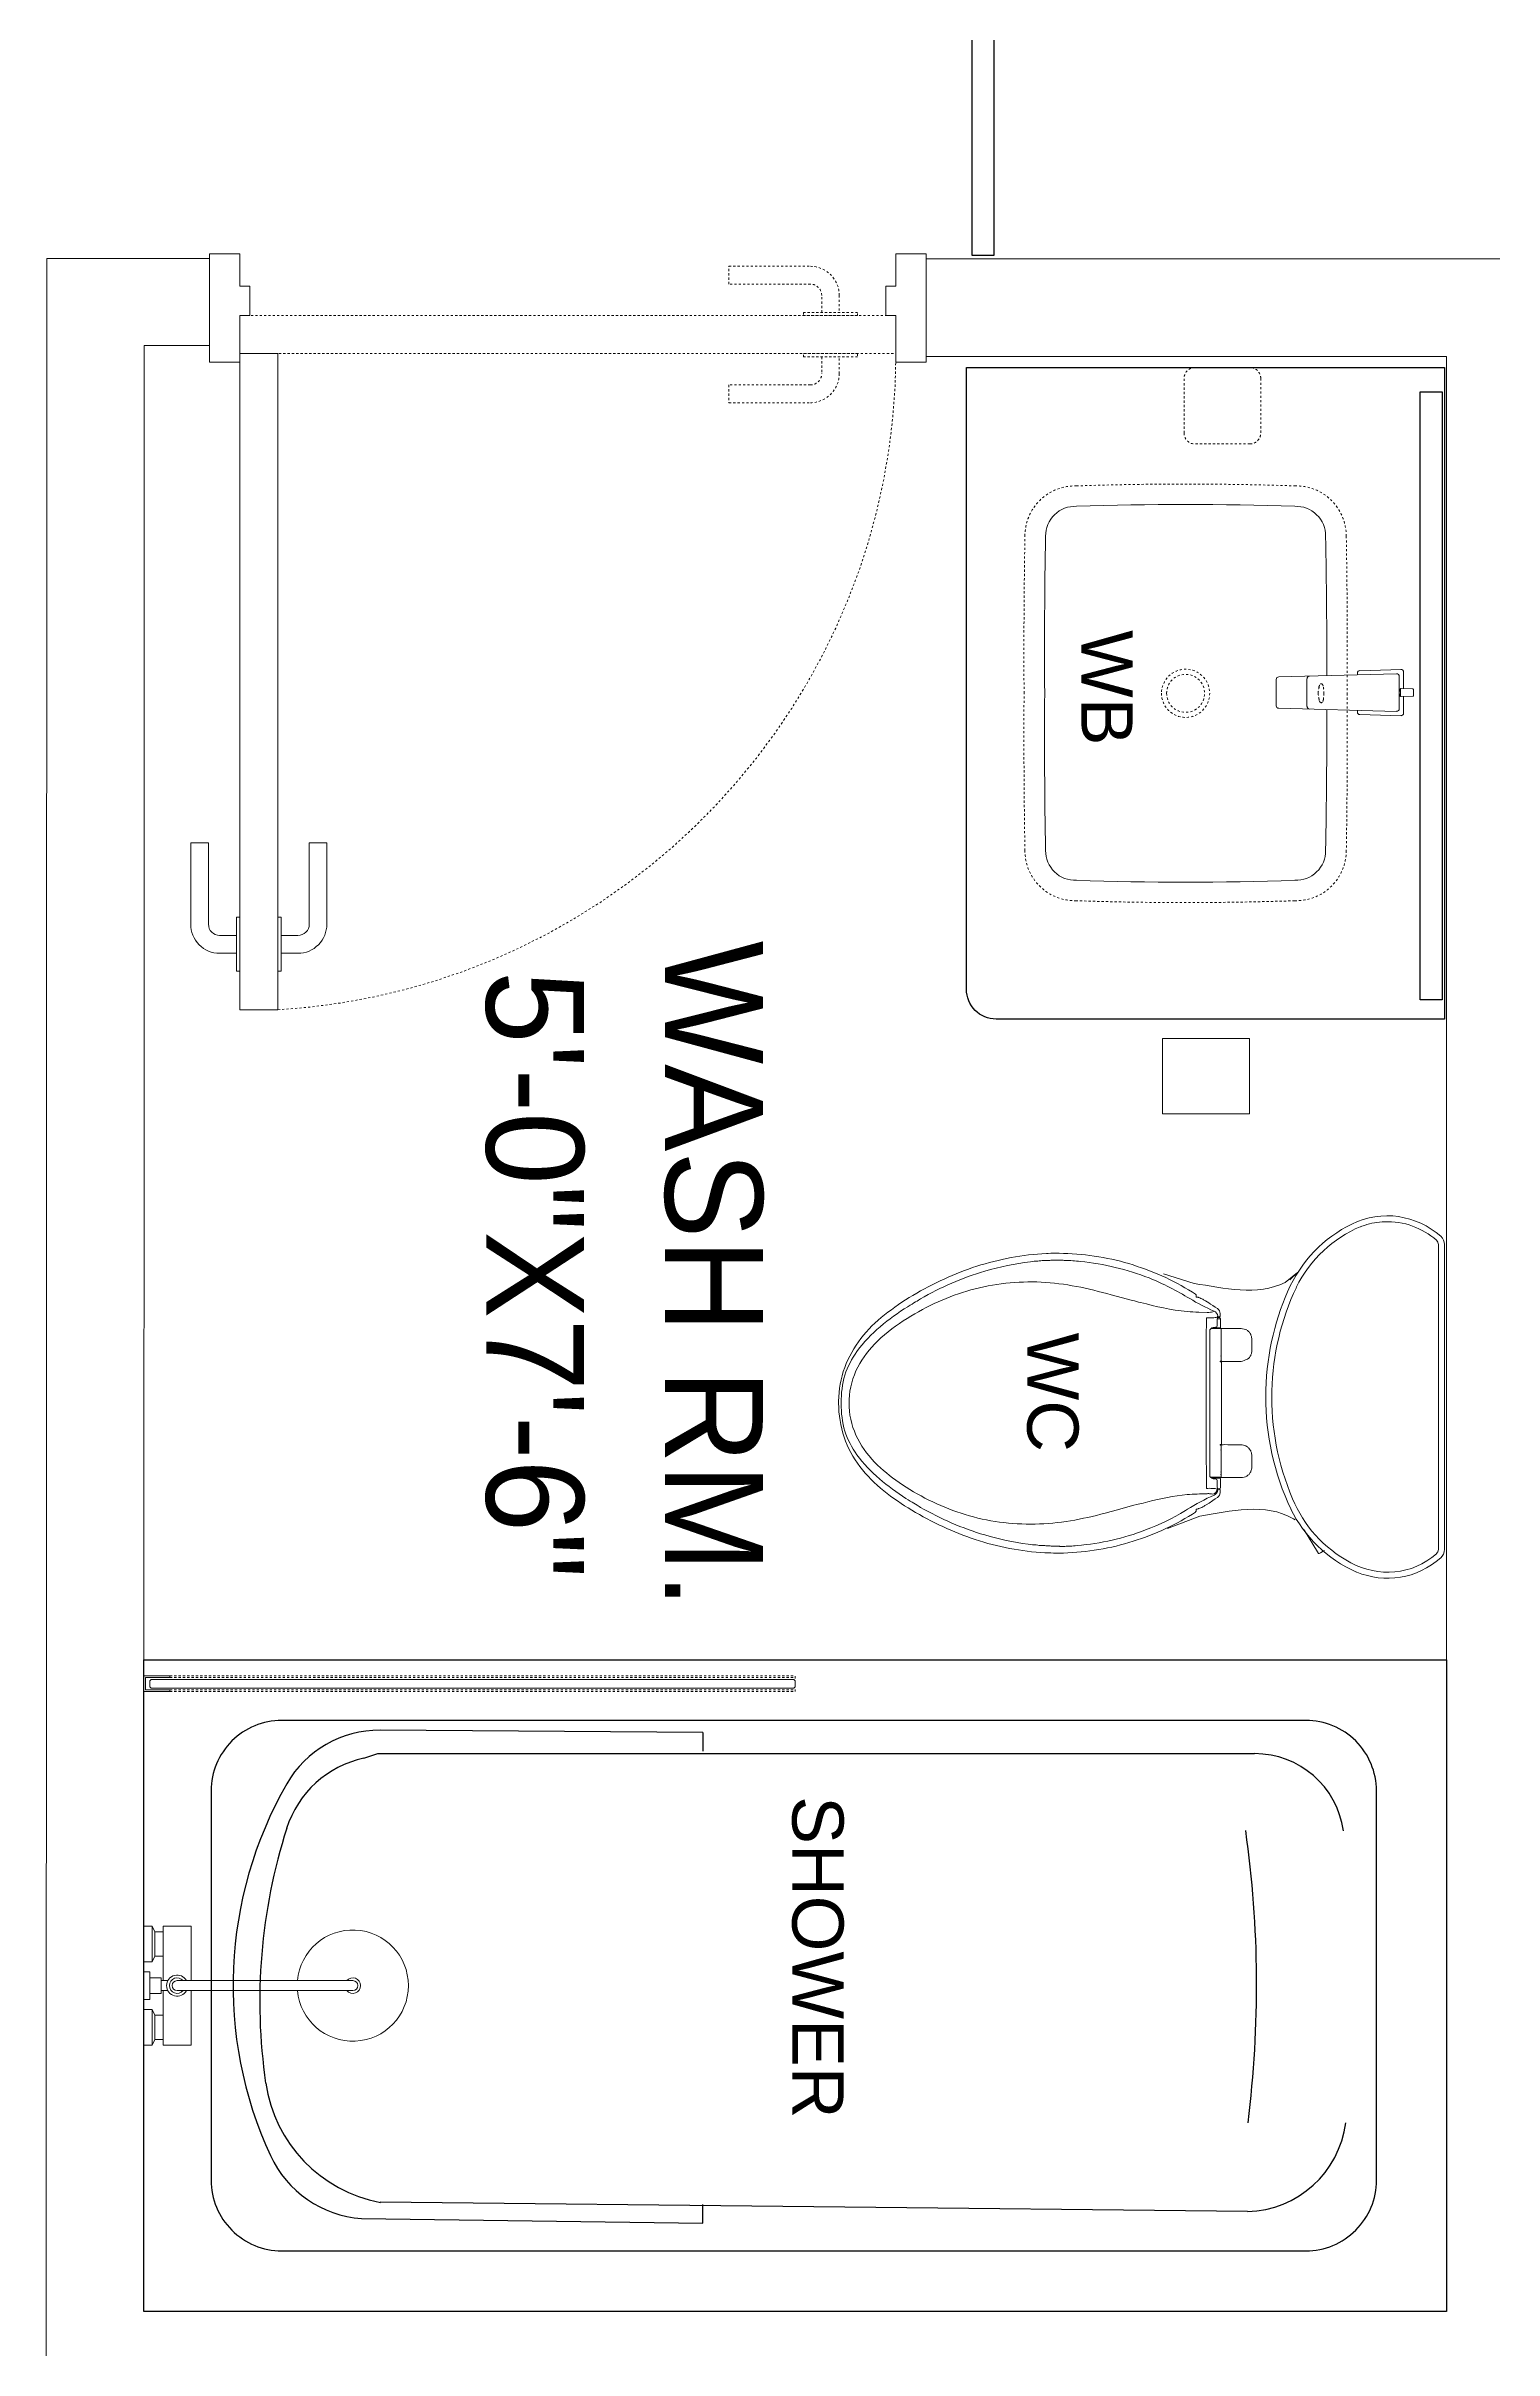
# Model space of a CAD drawing. Header units: inches. Extents: x 18646 to 39869, y 2287 to 7833.
# Drawn here: x 19431.5 to 19498.2, y 3965.5 to 4071.6 of the extents above; entities that cross this region are included whole.
import ezdxf

# ---------------------------------------------------------------- set-up
doc = ezdxf.new("R2010")
doc.units = ezdxf.units.IN
doc.header["$LTSCALE"] = 1.5
doc.header["$MEASUREMENT"] = 0
doc.linetypes.add('DASHED', pattern=[0.75, 0.5, -0.25])
doc.linetypes.add('HIDDEN', pattern=[0.375, 0.25, -0.125])
for name, color, linetype in [('22-016_Xref_2ND-6TH Floor Plan$0$WINDOW-GLAZING', 4, 'Continuous'), ('A-WALL', 4, 'Continuous'), ('A-WALL-EXTR', 2, 'Continuous'), ('I-FURN', 7, 'Continuous'), ('I-Furn Text', 7, 'Continuous'), ('TTEXT', 7, 'Continuous')]:
    doc.layers.add(name, color=color, linetype=linetype)
for name, color, linetype, lineweight in [('I-DOOR', 6, 'Continuous', 20), ('I-FIXTURE', 7, 'Continuous', 5), ('l-FIXTURE', 7, 'Continuous', 5)]:
    doc.layers.add(name, color=color, linetype=linetype, lineweight=lineweight)
doc.styles.add('1 by 8 new', font='GOTHIC.TTF', dxfattribs={"height": 4.5})
doc.styles.add('A-ARCH-B01FL$0$Annotative', font='arial.ttf')
doc.styles.get("Standard").update_dxf_attribs({"font": 'arial.ttf'})

# ---------------------------------------------------------------- blocks, each defined once
blk = doc.blocks.new('SW28-Plan')
at = {"layer": 'I-FIXTURE', "linetype": 'ByBlock', "lineweight": 5}
for p, q in [((15, 43), (15, 107)), ((20, 97), (20, 53)), ((85, 107), (35, 107)), ((35, 9), (35, 107)), ((85, 9), (85, 107)), ((376, 9), (60, 9)), ((35, -107), (35, -9)), ((376, -9), (60, -9)), ((85, -107), (85, -9)), ((15, -43), (15, -107)), ((20, -97), (20, -53)), ((85, -107), (35, -107))]:
    blk.add_line(p, q, dxfattribs=at)
for points in [[(0, 43), (15, 43), (20, 53), (35, 53), (35, 97), (20, 97), (15, 107), (0, 107)], [(11, 25), (0, 25), (0, -25), (11, -25)], [(0, -43), (15, -43), (20, -53), (35, -53), (35, -97), (20, -97), (15, -107), (0, -107)]]:
    blk.add_lwpolyline(points, close=True, dxfattribs=at)
for points in [[(11, 14), (31, 14), (31, -14), (11, -14)], [(31, 9), (43.3, 9)], [(31, -9), (43.3, -9)]]:
    blk.add_lwpolyline(points, dxfattribs=at)
for centre, radius, start, end in [((376, 0), 100, 185.1636, 174.8364), ((60, 0), 19, 28.2737, 331.7263), ((60, 0), 14, 40.0052, 319.9948), ((60, 0), 9, 90, 270), ((376, 0), 14, 220.0052, 139.9948), ((376, 0), 9, 270, 90)]:
    blk.add_arc(centre, radius, start, end, dxfattribs=at)
blk = doc.blocks.new('D1')
at = {"layer": 'I-DOOR', "lineweight": 5, "transparency": 33554636}
for points in [[(0.35, 31.61), (0.35, 31.14), (-1.01, 31.14), (-1.01, 31.61), (-2.5, 31.61), (-2.5, 33), (2.5, 33), (2.5, 31.61)], [(28.05, 3.14), (30.54, 3.14), (30.54, 3.29), (28.05, 3.29)], [(2.1, 1.39), (32.31, 1.39), (32.31, 3.14), (2.1, 3.14)], [(0.35, 1.39), (0.35, 1.86), (-1.01, 1.86), (-1.01, 1.39), (-2.5, 1.39), (-2.5, 0), (2.5, 0), (2.5, 1.39)], [(28.05, 1.39), (30.54, 1.39), (30.54, 1.24), (28.05, 1.24)]]:
    blk.add_lwpolyline(points, close=True, dxfattribs=at)
at = {"layer": 'I-DOOR', "color": 252, "linetype": 'HIDDEN', "lineweight": 5, "ltscale": 0.1, "transparency": 33554636}
for points in [[(2.1, 1.39), (2.1, 31.61), (0.35, 31.61), (0.35, 1.39)], [(0.35, 27.35), (0.35, 29.84), (0.2, 29.84), (0.2, 27.35)], [(2.1, 27.35), (2.1, 29.84), (2.25, 29.84), (2.25, 27.35)]]:
    blk.add_lwpolyline(points, close=True, dxfattribs=at)
for points in [[(0.2, 28.19), (-0.58, 28.19, 0.414214), (-1.1, 27.67), (-1.1, 23.92), (-1.92, 23.92), (-1.92, 27.67, -0.414214), (-0.58, 29), (0.2, 29)], [(2.25, 28.19), (3.02, 28.19, -0.414214), (3.54, 27.67), (3.54, 23.92), (4.36, 23.92), (4.36, 27.67, 0.414214), (3.02, 29), (2.25, 29)]]:
    blk.add_lwpolyline(points, format="xyb", dxfattribs=at)
at = {"layer": 'I-DOOR', "lineweight": 5, "transparency": 33554636}
for points in [[(28.89, 3.29), (28.89, 4.07, 0.414214), (28.37, 4.59), (24.63, 4.59), (24.63, 5.4), (28.37, 5.4, -0.414214), (29.71, 4.07), (29.71, 3.29)], [(28.89, 1.24), (28.89, 0.46, -0.414214), (28.37, -0.05), (24.63, -0.05), (24.63, -0.87), (28.37, -0.87, 0.414214), (29.71, 0.46), (29.71, 1.24)]]:
    blk.add_lwpolyline(points, format="xyb", dxfattribs=at)
at = {"layer": 'I-DOOR', "color": 252, "linetype": 'HIDDEN', "lineweight": 5, "ltscale": 0.1, "transparency": 33554636}
blk.add_arc((2.06, 1.3), 30.31, 3.4862, 89.9301, dxfattribs=at)
blk = doc.blocks.new('WB')
at = {"layer": 'I-FIXTURE', "lineweight": 5}
for p, q in [((11.61, 0.57), (11.61, -0.64)), ((17.16, 0.83), (11.73, 0.69)), ((13.03, -0.67), (13.03, 0.6)), ((15.35, 0.78), (15.35, 0.86)), ((15.47, 0.98), (17.36, 1.03)), ((17.28, 0.71), (17.28, -0.78)), ((17.34, -0.2), (17.34, 0.13)), ((17.36, 0.15), (17.91, 0.13)), ((17.48, 0.91), (17.48, 0.15)), ((17.93, -0.18), (17.93, 0.11)), ((11.73, -0.76), (17.16, -0.9)), ((15.35, -0.93), (15.35, -0.85)), ((17.36, -1.09), (15.47, -1.04)), ((17.91, -0.2), (17.36, -0.22)), ((17.48, -0.22), (17.48, -0.98))]:
    blk.add_line(p, q, dxfattribs=at)
at = {"layer": 'I-FIXTURE', "color": 8, "linetype": 'DASHED', "lineweight": 5, "ltscale": 0.1}
blk.add_lwpolyline([(14.84, -7.24, 0.005975), (14.88, 0, 0.005975), (14.84, 7.24, 0.421899), (12.47, 9.55, 0.016836), (2.41, 9.55, 0.421667), (0.04, 7.24, 0.005823), (0, 0, 0.005823), (0.04, -7.24, 0.421667), (2.41, -9.55, 0.016836), (12.47, -9.55, 0.421899)], format="xyb", close=True, dxfattribs=at)
for radius in [1.11, 0.875]:
    blk.add_circle((7.44, 0), radius, dxfattribs=at)
at = {"layer": 'I-FIXTURE', "lineweight": 5}
for centre, radius, start, end in [((11.73, 0.57), 0.118, 91.4917, 180), ((13.17, 0.59), 0.136, 98.7071, 177.0098), ((15.47, 0.86), 0.121, 92.9366, 179.4019), ((17.16, 0.71), 0.119, 358.65, 91.3974), ((17.28, 0.11), 0.0236, 17.0763, 85.9822), ((16.81, -0.03), 0.52, 342.9237, 17.0763), ((17.32, 0.06), 0.0202, 267.9713, 359.383), ((17.36, 0.13), 0.0199, 88.607, 178.8453), ((17.36, 0.91), 0.118, 359.997, 91.503), ((17.91, 0.11), 0.0197, 0, 87.85), ((11.73, -0.64), 0.118, 180, 268.5083), ((13.17, -0.66), 0.136, 182.9903, 261.2928), ((15.47, -0.93), 0.118, 179.9978, 268.5022), ((17.16, -0.78), 0.119, 268.6045, 1.3481), ((17.28, -0.18), 0.0236, 274.0178, 342.9237), ((17.32, -0.13), 0.0197, 359.9987, 93.733), ((17.36, -0.2), 0.0202, 181.538, 270.6087), ((17.36, -0.98), 0.118, 268.497, 0.0025), ((17.91, -0.18), 0.0197, 272.15, 360)]:
    blk.add_arc(centre, radius, start, end, dxfattribs=at)
at = {"layer": 'I-FIXTURE', "color": 8, "linetype": 'DASHED', "lineweight": 5, "ltscale": 0.1}
for centre, radius, start, end in [((14.59, 0.01), 1.04, 164.2221, 180.4063), ((13.93, 0.19), 0.365, 141.8789, 164.2221), ((13.69, 0.38), 0.0529, 34.0309, 141.8789), ((13.47, 0.23), 0.321, 8.689, 34.0309), ((12.41, 0.01), 1.4, 359.3825, 11.0778), ((14.59, -0.01), 1.04, 179.5937, 195.7779), ((13.93, -0.19), 0.365, 195.7779, 218.1211), ((13.69, -0.39), 0.0529, 218.1211, 325.9691), ((13.47, -0.24), 0.321, 325.9691, 351.311), ((12.41, -0.02), 1.4, 348.9222, 0.6175)]:
    blk.add_arc(centre, radius, start, end, dxfattribs=at)
at = {"layer": 'l-FIXTURE', "lineweight": 5}
blk.add_lwpolyline([(13.94, 0.74, 0.005371), (13.89, 7.23, 0.428792), (12.47, 8.61, 0.01694), (2.41, 8.61, 0.428462), (0.99, 7.23, 0.005836), (0.95, 0, 0.005836), (0.99, -7.23, 0.428462), (2.41, -8.61, 0.01694), (12.47, -8.61, 0.428792), (13.89, -7.23, 0.005316), (13.94, -0.81, 0.005316)], format="xyb", dxfattribs=at)
at = {"layer": 'I-FIXTURE', "color": 8, "linetype": 'DASHED', "lineweight": 5, "ltscale": 0.1}
for tag in ['MATERIAL', 'PRODUCT', 'TRADENAME', 'MODELNUMBER']:
    blk.add_attdef(tag, (7.43, 0), '', height=0.001, rotation=270, dxfattribs=at)
blk = doc.blocks.new('A$C7D7620EA')
at = {"layer": 'I-FIXTURE'}
for points in [[(27.9, 1.33), (27.9, 15.36)], [(8.83, 14.57), (8.93, 14.58)], [(8.93, 14.58), (9.01, 14.59)], [(9.01, 14.59), (9.1, 14.6)], [(9.1, 14.6), (9.17, 14.6)], [(9.17, 14.6), (9.24, 14.61)], [(9.24, 14.61), (9.31, 14.61)], [(9.31, 14.61), (9.37, 14.62)], [(9.37, 14.62), (9.43, 14.62)], [(9.43, 14.62), (9.49, 14.62)], [(9.49, 14.62), (9.54, 14.63)], [(9.54, 14.63), (9.59, 14.63)], [(9.59, 14.63), (9.66, 14.63)], [(9.66, 14.63), (9.72, 14.63)], [(9.72, 14.63), (9.77, 14.64)], [(9.77, 14.64), (9.82, 14.64)], [(9.82, 14.64), (9.87, 14.64)], [(9.87, 14.64), (9.93, 14.64)], [(9.93, 14.64), (10.02, 14.64)], [(10.02, 14.64), (10.06, 14.64)], [(10.06, 14.64), (10.1, 14.64)], [(10.19, 14.64), (10.27, 14.64)], [(10.27, 14.64), (10.34, 14.64)], [(10.34, 14.64), (10.39, 14.63)], [(10.39, 14.63), (10.45, 14.63)], [(10.45, 14.63), (10.5, 14.63)], [(10.5, 14.63), (10.57, 14.63)], [(10.57, 14.63), (10.63, 14.62)], [(10.63, 14.62), (10.7, 14.62)], [(10.7, 14.62), (10.78, 14.61)], [(10.78, 14.61), (10.86, 14.61)], [(10.86, 14.61), (10.95, 14.6)], [(10.95, 14.6), (11.04, 14.59)], [(11.04, 14.59), (11.14, 14.58)], [(3.54, 12.72), (3.61, 12.76)], [(3.61, 12.76), (3.68, 12.8)], [(3.68, 12.8), (3.77, 12.86)], [(13.54, 12.79), (12.55, 13.05)], [(16.29, 13.17), (16.43, 13.08)], [(16.43, 13.07), (16.43, 13.08), (16.43, 13.08)], [(16.43, 13.07), (16.43, 13.08)], [(16.43, 13.07), (16.44, 13.07)], [(16.47, 13), (16.47, 12.94)], [(16.47, 12.94), (16.56, 12.93)], [(16.56, 12.93), (16.57, 12.92)], [(16.57, 12.92), (16.58, 12.92)], [(16.78, 12.84), (16.81, 12.82)], [(3.2, 12.51), (3.3, 12.57)], [(3.3, 12.57), (3.38, 12.62)], [(3.38, 12.62), (3.46, 12.67)], [(3.46, 12.67), (3.54, 12.72)], [(16.97, 12.23), (16.59, 12.24)], [(17.12, 12.62), (17.23, 12.55)], [(17.23, 12.55), (17.34, 12.48)], [(17.3, 12.3), (17.29, 12.3)], [(17.29, 12.3), (17.3, 12.3)], [(17.34, 12.48), (17.45, 12.41)], [(17.46, 12.06), (17.43, 12.02)], [(17.44, 11.94), (17.49, 11.94), (17.5, 11.94)], [(17.44, 11.93), (17.44, 11.63)], [(17.45, 12.03), (17.54, 12.03)], [(17.52, 12), (17.45, 12)], [(17.45, 12), (17.45, 12)], [(17.45, 12), (17.52, 12)], [(17.5, 11.94), (17.58, 11.94)], [(17.57, 12.06), (17.57, 12.18)], [(17.58, 11.57), (17.58, 11.94)], [(17.09, 4.75), (17.09, 11.37)], [(17.14, 11.49), (17.5, 11.5)], [(17.18, 11.52), (17.35, 11.52), (17.43, 11.52), (17.47, 11.52), (17.49, 11.52)], [(17.36, 11.55), (17.25, 11.54)], [(17.36, 11.55), (17.35, 11.55)], [(17.49, 11.49), (17.48, 11.49)], [(17.49, 11.52), (17.5, 11.52)], [(17.5, 11.5), (17.49, 11.49)], [(17.5, 11.52), (17.58, 11.53)], [(17.5, 11.5), (17.5, 11.5)], [(17.51, 11.5), (17.55, 11.49)], [(17.55, 11.49), (17.6, 11.49)], [(17.6, 11.49), (17.61, 11.49)], [(17.6, 11.49), (17.6, 11.49)], [(17.6, 11.49), (17.6, 11.49)], [(17.61, 11.49), (17.64, 11.49)], [(17.61, 11.49), (17.61, 11.49)], [(17.62, 11.49), (17.61, 11.49)], [(17.61, 11.49), (17.61, 11.49)], [(17.61, 11.49), (17.61, 11.49)], [(17.61, 11.49), (17.61, 11.49)], [(17.62, 11.49), (17.62, 11.49)], [(17.62, 11.49), (17.62, 11.48)], [(17.62, 11.49), (17.62, 11.49)], [(17.62, 11.49), (17.62, 11.49)], [(17.62, 11.49), (17.64, 11.49)], [(17.62, 11.47), (17.62, 10.01)], [(17.64, 11.49), (17.71, 11.5)], [(17.71, 11.5), (17.75, 11.5)], [(17.94, 11.5), (17.75, 11.5)], [(18.09, 11.5), (17.94, 11.5)], [(18.26, 11.49), (18.09, 11.5)], [(18.54, 11.49), (18.26, 11.49)], [(18.85, 11.38), (18.84, 11.38)], [(18.85, 11.38), (18.88, 11.36)], [(18.88, 11.36), (18.9, 11.34)], [(18.9, 11.34), (18.91, 11.32)], [(18.91, 11.32), (18.92, 11.32)], [(18.92, 11.32), (18.94, 11.29)], [(17.64, 9.96), (17.57, 9.96)], [(17.6, 10), (17.6, 10.01)], [(17.6, 10.01), (17.6, 10)], [(17.61, 10.01), (17.6, 10.01)], [(17.6, 9.99), (17.6, 10)], [(17.6, 9.99), (17.6, 9.99)], [(17.6, 9.99), (17.6, 9.99)], [(17.61, 10.23), (17.62, 10.25)], [(17.61, 10.11), (17.62, 10.11)], [(17.61, 10.03), (17.62, 10.03), (17.61, 10.03)], [(17.61, 10.01), (17.61, 10.01)], [(17.62, 10.01), (17.61, 10.01)], [(17.61, 10), (17.61, 10.01)], [(17.61, 10), (17.61, 10)], [(17.61, 9.99), (17.61, 10)], [(17.61, 9.99), (17.62, 9.99)], [(17.61, 9.99), (17.61, 9.99)], [(17.61, 9.99), (17.63, 9.99)], [(17.61, 9.99), (17.61, 9.99)], [(17.61, 9.99), (17.61, 9.99)], [(17.62, 10.01), (17.62, 9.99)], [(17.62, 9.99), (17.63, 9.99)], [(17.62, 9.99), (17.62, 9.99)], [(17.62, 9.99), (17.62, 9.99)], [(17.62, 9.99), (17.68, 9.98), (17.71, 9.98), (17.75, 9.97)], [(17.63, 9.99), (17.65, 10)], [(17.64, 9.96), (17.64, 6.16)], [(18.04, 9.98), (17.92, 9.98), (17.75, 9.97)], [(18.21, 9.98), (18.04, 9.98)], [(18.54, 9.98), (18.21, 9.98)], [(18.85, 10.09), (18.84, 10.09)], [(18.9, 10.14), (18.9, 10.14), (18.92, 10.16), (18.92, 10.16), (18.94, 10.19)], [(0, 8.06), (0, 8.15)], [(0.12, 8.04), (0.12, 8.08)], [(0.48, 8.08), (0.48, 8.06)], [(0.48, 8.04), (0.48, 8.06)], [(17.64, 6.16), (17.57, 6.16)], [(17.6, 6.14), (17.59, 6.14)], [(17.6, 6.12), (17.59, 6.12)], [(17.6, 6.13), (17.6, 6.14)], [(17.6, 6.13), (17.6, 6.12)], [(17.6, 6.13), (17.6, 6.13)], [(17.61, 6.13), (17.6, 6.13)], [(17.6, 6.13), (17.6, 6.13)], [(17.6, 6.13), (17.6, 6.13)], [(17.6, 6.12), (17.6, 6.12)], [(17.6, 6.12), (17.6, 6.12)], [(17.61, 6.11), (17.6, 6.12)], [(17.61, 6.13), (17.62, 6.13)], [(17.63, 6.13), (17.61, 6.13)], [(17.61, 6.13), (17.61, 6.13)], [(17.61, 6.13), (17.61, 6.13)], [(17.61, 6.13), (17.61, 6.12)], [(17.61, 6.13), (17.61, 6.13)], [(17.61, 6.12), (17.61, 6.11)], [(17.61, 6.12), (17.61, 6.12)], [(17.61, 6.12), (17.61, 6.12)], [(17.61, 6.11), (17.61, 6.11)], [(17.62, 6.11), (17.61, 6.11)], [(17.62, 6.09), (17.61, 6.09)], [(17.61, 6.09), (17.61, 6.09)], [(17.61, 6.01), (17.62, 6.01)], [(17.61, 5.89), (17.62, 5.87)], [(17.62, 6.13), (17.65, 6.14)], [(17.62, 6.13), (17.62, 6.13)], [(17.62, 6.13), (17.62, 6.12)], [(17.62, 6.13), (17.62, 6.13)], [(17.62, 6.13), (17.62, 6.13)], [(17.62, 6.13), (17.62, 6.13)], [(17.62, 6.12), (17.62, 6.12)], [(17.62, 6.12), (17.62, 6.11)], [(17.62, 6.11), (17.62, 4.65)], [(17.65, 6.14), (17.71, 6.14)], [(17.71, 6.14), (17.75, 6.15)], [(17.92, 6.14), (17.75, 6.15)], [(18.04, 6.14), (17.92, 6.14)], [(18.21, 6.14), (18.04, 6.14)], [(18.85, 6.03), (18.84, 6.03)], [(18.85, 6.02), (18.88, 6)], [(18.88, 6), (18.9, 5.98)], [(18.89, 5.99), (18.9, 5.98)], [(18.9, 5.98), (18.91, 5.96)], [(18.93, 5.94), (18.93, 5.94), (18.91, 5.96)], [(18.91, 5.96), (18.92, 5.96)], [(18.92, 5.96), (18.94, 5.93)], [(18.94, 5.93), (18.93, 5.94)], [(17.4, 4.65), (17.13, 4.65)], [(17.21, 4.63), (17.15, 4.63)], [(17.22, 4.63), (17.15, 4.63)], [(17.38, 4.63), (17.15, 4.63)], [(17.19, 4.6), (17.49, 4.6)], [(17.41, 4.63), (17.22, 4.63)], [(17.23, 4.63), (17.22, 4.63)], [(17.26, 4.63), (17.23, 4.63)], [(17.36, 4.57), (17.25, 4.58)], [(17.37, 4.63), (17.26, 4.63)], [(17.28, 4.63), (17.28, 4.6)], [(17.36, 4.57), (17.35, 4.57)], [(17.37, 4.63), (17.36, 4.63)], [(17.37, 4.63), (17.36, 4.63)], [(17.37, 4.63), (17.37, 4.63)], [(17.37, 4.63), (17.38, 4.63)], [(17.37, 4.63), (17.37, 4.63)], [(17.38, 4.63), (17.37, 4.63)], [(17.38, 4.63), (17.38, 4.63)], [(17.39, 4.63), (17.38, 4.63)], [(17.38, 4.63), (17.38, 4.63)], [(17.39, 4.63), (17.38, 4.63)], [(17.38, 4.63), (17.39, 4.63)], [(17.4, 4.63), (17.39, 4.63)], [(17.41, 4.63), (17.39, 4.63)], [(17.5, 4.65), (17.4, 4.65)], [(17.41, 4.63), (17.4, 4.63)], [(17.48, 4.63), (17.41, 4.63)], [(17.41, 4.63), (17.5, 4.63)], [(17.41, 4.63), (17.41, 4.63)], [(17.44, 4.19), (17.44, 4.49)], [(17.49, 4.63), (17.48, 4.63)], [(17.5, 4.63), (17.49, 4.63)], [(17.49, 4.6), (17.5, 4.6)], [(17.5, 4.65), (17.5, 4.65)], [(17.52, 4.65), (17.5, 4.65)], [(17.5, 4.63), (17.5, 4.63)], [(17.5, 4.6), (17.58, 4.59)], [(17.55, 4.63), (17.51, 4.63)], [(17.57, 4.65), (17.52, 4.65)], [(17.6, 4.63), (17.55, 4.63)], [(17.55, 4.63), (17.55, 4.63)], [(17.6, 4.65), (17.57, 4.65)], [(17.6, 4.75), (17.62, 4.75)], [(17.62, 4.65), (17.6, 4.65)], [(17.6, 4.63), (17.6, 4.63)], [(17.6, 4.63), (17.6, 4.63)], [(17.61, 4.63), (17.6, 4.63)], [(17.61, 4.63), (17.61, 4.63)], [(17.62, 4.63), (17.61, 4.63)], [(17.61, 4.63), (17.61, 4.63)], [(17.61, 4.63), (17.61, 4.63)], [(17.61, 4.63), (17.61, 4.63)], [(17.64, 4.63), (17.61, 4.63)], [(17.62, 4.65), (17.62, 4.64)], [(17.62, 4.64), (17.63, 4.64)], [(17.62, 4.64), (17.62, 4.63)], [(17.62, 4.63), (18.54, 4.63)], [(17.62, 4.63), (17.64, 4.63)], [(17.62, 4.63), (17.62, 4.63)], [(17.63, 4.64), (17.65, 4.64)], [(18.85, 4.74), (18.84, 4.74)], [(18.9, 4.78), (18.9, 4.78), (18.92, 4.81), (18.92, 4.81)], [(18.92, 4.81), (18.94, 4.83)], [(13.54, 3.34), (12.85, 3.15)], [(13.79, 3.4), (13.54, 3.34)], [(14.02, 3.46), (13.79, 3.4)], [(14.24, 3.52), (14.02, 3.46)], [(16.93, 3.38), (17.07, 3.46)], [(17.07, 3.46), (17.23, 3.58)], [(17.23, 3.58), (17.34, 3.65)], [(17.3, 3.82), (17.29, 3.82)], [(17.29, 3.82), (17.3, 3.82)], [(17.34, 3.65), (17.45, 3.72)], [(17.45, 4.12), (17.45, 4.12)], [(17.52, 4.11), (17.45, 4.11)], [(17.45, 4.09), (17.54, 4.09)], [(17.57, 4.06), (17.57, 3.94)], [(12.55, 3.07), (12.27, 2.99)], [(12.85, 3.15), (12.55, 3.07)], [(15.97, 3.11), (16.06, 3.17)], [(16.29, 2.95), (16.43, 3.04)], [(16.43, 3.05), (16.43, 3.04)], [(16.43, 3.04), (16.44, 3.05)], [(16.43, 3.04), (16.43, 3.04)], [(16.43, 3.04), (16.43, 3.04)], [(16.47, 3.18), (16.47, 3.12)], [(21.42, 2.26), (21.46, 2.19), (22.06, 1.21), (22.1, 1.14), (22.11, 1.13), (22.13, 1.13), (22.2, 1.17), (22.31, 1.24), (22.37, 1.28)], [(10.13, 1.47), (10.18, 1.47)], [(10.17, 1.46), (10.24, 1.46)]]:
    blk.add_lwpolyline(points, dxfattribs=at)
for points in [[(23.63, 16.3), (25.02, 16.99), (26.62, 16.72), (27.73, 15.74)], [(20.68, 13.19), (21.29, 14.61), (22.36, 15.68), (23.63, 16.3)], [(21.07, 13.39), (21.72, 14.69), (22.8, 15.66), (24.02, 16.18)], [(25.11, 16.41), (26.04, 16.45), (26.89, 16.12), (27.53, 15.56)], [(9.65, 14.95), (9.82, 14.96), (9.98, 14.96), (10.15, 14.96)], [(27.73, 15.74), (27.85, 15.64), (27.9, 15.5), (27.9, 15.36)], [(10.1, 14.64), (10.13, 14.64), (10.16, 14.64), (10.19, 14.64)], [(13.91, 12.69), (13.78, 12.72), (13.66, 12.75), (13.54, 12.79)], [(16.17, 12.87), (16.53, 12.66), (16.9, 12.46), (17.29, 12.3)], [(16.44, 13.07), (16.46, 13.05), (16.47, 13.03), (16.47, 13)], [(16.58, 12.92), (16.65, 12.9), (16.71, 12.87), (16.78, 12.84)], [(16.81, 12.82), (16.92, 12.76), (17.02, 12.69), (17.12, 12.62)], [(20.91, 3.66), (19.52, 6.9), (19.68, 10.42), (21.08, 13.39)], [(19.67, 8.34), (19.67, 10.1), (20.05, 11.76), (20.68, 13.19)], [(16.05, 12.27), (15.32, 12.34), (14.61, 12.51), (13.91, 12.69)], [(16.59, 12.24), (16.41, 12.25), (16.23, 12.26), (16.05, 12.27)], [(16.93, 9.35), (16.93, 10.23), (16.93, 11.11), (16.94, 11.99)], [(17.3, 12.3), (17.39, 12.26), (17.45, 12.17), (17.46, 12.06)], [(17.45, 12.03), (17.44, 12), (17.44, 11.96), (17.44, 11.93)], [(17.45, 12.41), (17.53, 12.36), (17.57, 12.27), (17.57, 12.18)], [(17.58, 11.94), (17.58, 11.98), (17.56, 12), (17.52, 12)], [(17.57, 12.06), (17.57, 12.05), (17.56, 12.03), (17.54, 12.03)], [(17.09, 11.37), (17.09, 11.46), (17.16, 11.53), (17.25, 11.54)], [(17.36, 11.55), (17.41, 11.55), (17.44, 11.59), (17.44, 11.63)], [(17.58, 11.57), (17.58, 11.56), (17.58, 11.54), (17.58, 11.53)], [(17.64, 11.48), (17.64, 11.48), (17.63, 11.49), (17.62, 11.49)], [(18.54, 11.49), (18.61, 11.49), (18.74, 11.45), (18.8, 11.43)], [(18.8, 11.42), (18.82, 11.41), (18.84, 11.39), (18.85, 11.38)], [(18.85, 11.38), (18.87, 11.37), (18.88, 11.35), (18.9, 11.34)], [(18.94, 11.29), (18.97, 11.25), (18.99, 11.2), (19, 11.15)], [(19, 11.15), (19.01, 11.13), (19.02, 11.12), (19.02, 11.1)], [(17.6, 10), (17.58, 9.99), (17.57, 9.98), (17.57, 9.96)], [(17.62, 10.21), (17.62, 10.21), (17.61, 10.22), (17.61, 10.23)], [(17.65, 9.99), (17.65, 9.99), (17.64, 9.97), (17.64, 9.96)], [(18.54, 9.98), (18.61, 9.99), (18.74, 10.04), (18.8, 10.07)], [(18.8, 10.06), (18.82, 10.07), (18.84, 10.09), (18.85, 10.1)], [(18.9, 10.14), (18.88, 10.13), (18.87, 10.11), (18.85, 10.1)], [(18.85, 10.1), (18.87, 10.11), (18.88, 10.13), (18.9, 10.14)], [(19, 10.32), (18.99, 10.28), (18.97, 10.23), (18.94, 10.19)], [(19.02, 10.38), (19.02, 10.36), (19.01, 10.34), (19, 10.32)], [(19.03, 10.47), (19.03, 10.44), (19.03, 10.41), (19.02, 10.38)], [(20.84, 3.16), (20.04, 4.84), (19.66, 6.64), (19.67, 8.34)], [(0.84, 5.68), (1.44, 4.86), (2.26, 4.22), (3.1, 3.67)], [(17.59, 6.12), (17.58, 6.13), (17.57, 6.15), (17.57, 6.16)], [(17.59, 6.14), (17.58, 6.14), (17.57, 6.15), (17.57, 6.16)], [(17.62, 5.91), (17.62, 5.91), (17.61, 5.9), (17.61, 5.89)], [(17.64, 6.13), (17.64, 6.13), (17.63, 6.13), (17.62, 6.13)], [(17.65, 6.14), (17.65, 6.14), (17.64, 6.15), (17.64, 6.16)], [(18.54, 6.14), (18.43, 6.14), (18.32, 6.14), (18.21, 6.14)], [(18.54, 6.14), (18.61, 6.14), (18.67, 6.12), (18.73, 6.1)], [(18.73, 6.1), (18.75, 6.09), (18.84, 6.04), (18.85, 6.02)], [(18.85, 6.02), (18.87, 6.01), (18.88, 6), (18.89, 5.99)], [(18.94, 5.93), (18.97, 5.89), (18.99, 5.84), (19, 5.8)], [(19, 5.8), (19.01, 5.78), (19.02, 5.76), (19.02, 5.74)], [(17.25, 4.58), (17.16, 4.59), (17.09, 4.66), (17.09, 4.75)], [(17.36, 4.57), (17.41, 4.57), (17.44, 4.53), (17.44, 4.49)], [(17.52, 4.65), (17.52, 4.63), (17.52, 4.63), (17.5, 4.63)], [(17.62, 4.79), (17.61, 4.78), (17.6, 4.77), (17.6, 4.75)], [(17.62, 4.89), (17.62, 4.89), (17.61, 4.88), (17.61, 4.88)], [(17.61, 4.88), (17.61, 4.87), (17.62, 4.85), (17.62, 4.85)], [(18.54, 4.63), (18.63, 4.63), (18.72, 4.66), (18.8, 4.7)], [(18.8, 4.7), (18.82, 4.72), (18.84, 4.73), (18.85, 4.74)], [(19, 4.97), (18.99, 4.92), (18.97, 4.87), (18.94, 4.83)], [(19.02, 5.02), (19.02, 5.01), (19.01, 4.99), (19, 4.97)], [(19.03, 5.12), (19.03, 5.09), (19.03, 5.05), (19.02, 5.02)], [(16.05, 3.85), (15.44, 3.79), (14.84, 3.67), (14.24, 3.52)], [(16.97, 3.89), (16.66, 3.88), (16.36, 3.87), (16.05, 3.85)], [(16.06, 3.17), (16.46, 3.41), (16.86, 3.64), (17.29, 3.82)], [(16.47, 3.18), (16.5, 3.18), (16.52, 3.18), (16.54, 3.19)], [(17.23, 3.86), (17.35, 3.89), (17.43, 3.99), (17.43, 4.1)], [(17.3, 3.82), (17.39, 3.87), (17.45, 3.95), (17.46, 4.06)], [(17.45, 4.09), (17.44, 4.12), (17.44, 4.17), (17.44, 4.19)], [(17.45, 3.72), (17.53, 3.77), (17.57, 3.85), (17.57, 3.94)], [(17.58, 4.17), (17.58, 4.14), (17.56, 4.11), (17.52, 4.11)], [(17.57, 4.06), (17.57, 4.07), (17.56, 4.09), (17.54, 4.09)], [(23.59, 0.71), (22.33, 1.38), (21.41, 2.44), (20.91, 3.65)], [(16.47, 3.12), (16.47, 3.09), (16.46, 3.07), (16.44, 3.05)], [(23.85, 0.28), (22.49, 0.88), (21.44, 1.93), (20.83, 3.17)], [(27.53, 1.12), (26.42, 0.14), (24.85, 0.02), (23.59, 0.71)], [(27.9, 1.33), (27.9, 1.17), (27.84, 1.03), (27.73, 0.94)], [(27.73, 0.94), (26.65, -0.04), (25.14, -0.25), (23.86, 0.28)]]:
    blk.add_open_spline(points, degree=3, dxfattribs=at)
for points, knots in [([(24.03, 16.18), (24.03, 16.18), (24.1, 16.2), (24.1, 16.2), (24.41, 16.32), (24.71, 16.38), (25.03, 16.4), (25.03, 16.4), (25.11, 16.41), (25.11, 16.41)], [0, 0, 0, 0, 1, 1, 1, 2, 2, 2, 3, 3, 3, 3]), ([(0, 8.15), (0.01, 8.68), (0.1, 9.2), (0.28, 9.7), (0.46, 10.18), (0.71, 10.63), (1.03, 11.04), (1.34, 11.44), (1.71, 11.8), (2.11, 12.12), (2.53, 12.45), (2.97, 12.75), (3.42, 13.02), (4.35, 13.57), (5.34, 14.03), (6.36, 14.36), (6.88, 14.52), (7.4, 14.66), (7.94, 14.76), (8.47, 14.86), (9.02, 14.92), (9.57, 14.95), (9.59, 14.95), (9.62, 14.95), (9.65, 14.95)], [0, 0, 0, 0, 1, 1, 1, 2, 2, 2, 3, 3, 3, 4, 4, 4, 5, 5, 5, 6, 6, 6, 7, 7, 7, 8, 8, 8, 8]), ([(10.15, 14.96), (11.24, 14.94), (12.32, 14.79), (13.37, 14.48), (13.88, 14.32), (14.39, 14.14), (14.88, 13.92), (15.37, 13.7), (15.84, 13.45), (16.29, 13.17)], [0, 0, 0, 0, 1, 1, 1, 2, 2, 2, 3, 3, 3, 3]), ([(27.53, 15.56), (27.53, 15.56), (27.6, 15.47), (27.6, 15.47), (27.6, 15.47), (27.61, 15.41), (27.61, 15.41), (27.63, 15.33), (27.62, 15.38), (27.62, 15.28), (27.62, 15.28), (27.62, 1.32), (27.62, 1.32), (27.62, 1.32), (27.6, 1.21), (27.6, 1.21), (27.6, 1.21), (27.53, 1.13), (27.53, 1.13)], [0, 0, 0, 0, 1, 1, 1, 2, 2, 2, 3, 3, 3, 4, 4, 4, 5, 5, 5, 6, 6, 6, 6]), ([(3.77, 12.86), (4.7, 13.39), (5.7, 13.83), (6.73, 14.14), (7.42, 14.34), (8.12, 14.48), (8.83, 14.57)], [0, 0, 0, 0, 1, 1, 1, 2, 2, 2, 2]), ([(11.14, 14.58), (12.22, 14.47), (13.28, 14.22), (14.3, 13.82), (14.95, 13.56), (15.57, 13.23), (16.17, 12.87)], [0, 0, 0, 0, 1, 1, 1, 2, 2, 2, 2]), ([(14.96, 14.01), (14.96, 14.01), (16.38, 13.57), (16.38, 13.57), (17.73, 13.35), (19.28, 12.97), (20.57, 13.62), (20.57, 13.62), (21.14, 14.08), (21.14, 14.08), (21.14, 14.08), (20.78, 13.74), (20.78, 13.74)], [0, 0, 0, 0, 1, 1, 1, 2, 2, 2, 3, 3, 3, 4, 4, 4, 4]), ([(12.55, 13.05), (12.02, 13.19), (11.49, 13.33), (10.96, 13.43), (10.42, 13.53), (9.88, 13.6), (9.33, 13.63), (8.24, 13.68), (7.14, 13.56), (6.09, 13.27), (5.06, 12.99), (4.07, 12.53), (3.16, 11.96), (2.67, 11.66), (2.2, 11.32), (1.79, 10.91)], [0, 0, 0, 0, 1, 1, 1, 2, 2, 2, 3, 3, 3, 4, 4, 4, 5, 5, 5, 5]), ([(0.84, 10.44), (1.46, 11.29), (2.3, 11.94), (3.18, 12.5), (3.19, 12.5), (3.19, 12.51), (3.2, 12.51)], [0, 0, 0, 0, 1, 1, 1, 2, 2, 2, 2]), ([(17.43, 12.02), (17.41, 12), (17.37, 12), (17.34, 12), (17.3, 11.99), (17.26, 11.99), (17.22, 11.99), (17.12, 11.98), (17.03, 11.98), (16.94, 11.99)], [0, 0, 0, 0, 1, 1, 1, 2, 2, 2, 3, 3, 3, 3]), ([(17.29, 12.3), (17.27, 12.29), (17.25, 12.28), (17.23, 12.26), (17.2, 12.24), (17.16, 12.24), (17.12, 12.24), (17.07, 12.23), (17.02, 12.23), (16.97, 12.23)], [0, 0, 0, 0, 1, 1, 1, 2, 2, 2, 3, 3, 3, 3]), ([(1.79, 10.91), (1.43, 10.56), (1.11, 10.16), (0.88, 9.72), (0.65, 9.25), (0.51, 8.75), (0.48, 8.23), (0.48, 8.18), (0.48, 8.13), (0.48, 8.08)], [0, 0, 0, 0, 1, 1, 1, 2, 2, 2, 3, 3, 3, 3]), ([(19.02, 11.1), (19.04, 11), (19.03, 10.9), (19.03, 10.8), (19.03, 10.69), (19.03, 10.58), (19.03, 10.47)], [0, 0, 0, 0, 1, 1, 1, 2, 2, 2, 2]), ([(0.12, 8.08), (0.12, 8.51), (0.16, 8.94), (0.29, 9.35), (0.41, 9.74), (0.61, 10.1), (0.84, 10.44)], [0, 0, 0, 0, 1, 1, 1, 2, 2, 2, 2]), ([(17.6, 9.99), (17.6, 9.99), (17.6, 9.99), (17.6, 9.99), (17.58, 9.98), (17.57, 9.97), (17.57, 9.96)], [0, 0, 0, 0, 1, 1, 1, 2, 2, 2, 2]), ([(16.93, 9.35), (16.93, 8.24), (16.93, 7.13), (16.93, 6.03), (16.93, 5.69), (16.93, 5.35), (16.94, 5.01), (16.94, 5.01), (16.94, 4.13), (16.94, 4.13)], [0, 0, 0, 0, 1, 1, 1, 2, 2, 2, 3, 3, 3, 3]), ([(0, 8.06), (0, 7.52), (0.09, 7), (0.26, 6.49), (0.42, 6), (0.67, 5.55), (0.98, 5.14), (1.61, 4.3), (2.48, 3.67), (3.37, 3.13), (4.29, 2.58), (5.27, 2.12), (6.29, 1.78), (7.33, 1.44), (8.41, 1.23), (9.5, 1.17), (9.55, 1.17), (9.6, 1.17), (9.65, 1.16)], [0, 0, 0, 0, 1, 1, 1, 2, 2, 2, 3, 3, 3, 4, 4, 4, 5, 5, 5, 6, 6, 6, 6]), ([(0.12, 8.04), (0.12, 7.61), (0.16, 7.18), (0.29, 6.77), (0.41, 6.38), (0.61, 6.02), (0.84, 5.68)], [0, 0, 0, 0, 1, 1, 1, 2, 2, 2, 2]), ([(1.79, 5.21), (1.43, 5.56), (1.11, 5.96), (0.88, 6.41), (0.65, 6.87), (0.51, 7.37), (0.48, 7.89), (0.48, 7.94), (0.48, 7.99), (0.48, 8.04)], [0, 0, 0, 0, 1, 1, 1, 2, 2, 2, 3, 3, 3, 3]), ([(19.02, 5.74), (19.04, 5.64), (19.03, 5.54), (19.03, 5.44), (19.03, 5.33), (19.03, 5.22), (19.03, 5.12)], [0, 0, 0, 0, 1, 1, 1, 2, 2, 2, 2]), ([(12.27, 2.99), (11.22, 2.72), (10.14, 2.5), (9.05, 2.49), (8.5, 2.48), (7.95, 2.51), (7.41, 2.58), (6.87, 2.65), (6.34, 2.77), (5.83, 2.93), (4.81, 3.24), (3.83, 3.71), (2.94, 4.3), (2.53, 4.57), (2.14, 4.87), (1.79, 5.21)], [0, 0, 0, 0, 1, 1, 1, 2, 2, 2, 3, 3, 3, 4, 4, 4, 5, 5, 5, 5]), ([(17.58, 4.17), (17.58, 4.25), (17.58, 4.34), (17.58, 4.42), (17.58, 4.47), (17.6, 4.55), (17.58, 4.59)], [0, 0, 0, 0, 1, 1, 1, 2, 2, 2, 2]), ([(18.85, 4.74), (18.87, 4.76), (18.88, 4.77), (18.9, 4.78), (18.88, 4.77), (18.87, 4.76), (18.85, 4.74)], [0, 0, 0, 0, 1, 1, 1, 2, 2, 2, 2]), ([(3.1, 3.67), (3.1, 3.67), (3.2, 3.61), (3.2, 3.61), (3.2, 3.61), (3.3, 3.55), (3.3, 3.55), (3.3, 3.55), (3.38, 3.5), (3.38, 3.5), (3.38, 3.5), (3.46, 3.45), (3.46, 3.45), (3.46, 3.45), (3.54, 3.4), (3.54, 3.4), (3.54, 3.4), (3.61, 3.36), (3.61, 3.36), (3.61, 3.36), (3.71, 3.3), (3.71, 3.3), (3.71, 3.3), (3.77, 3.26), (3.77, 3.26), (4.7, 2.73), (5.7, 2.29), (6.73, 1.99), (7.38, 1.79), (8.05, 1.65), (8.73, 1.56)], [0, 0, 0, 0, 1, 1, 1, 2, 2, 2, 3, 3, 3, 4, 4, 4, 5, 5, 5, 6, 6, 6, 7, 7, 7, 8, 8, 8, 9, 9, 9, 10, 10, 10, 10]), ([(15.14, 2.29), (15.14, 2.29), (16.63, 2.85), (16.63, 2.85), (18.02, 3.08), (19.65, 3.5), (20.95, 2.73), (20.95, 2.73), (21.02, 2.69), (21.02, 2.69)], [0, 0, 0, 0, 1, 1, 1, 2, 2, 2, 3, 3, 3, 3]), ([(16.54, 3.19), (16.54, 3.19), (16.56, 3.19), (16.56, 3.19), (16.56, 3.19), (16.58, 3.2), (16.58, 3.2), (16.65, 3.22), (16.71, 3.25), (16.78, 3.28)], [0, 0, 0, 0, 1, 1, 1, 2, 2, 2, 3, 3, 3, 3]), ([(16.78, 3.28), (16.78, 3.28), (16.81, 3.3), (16.81, 3.3), (16.85, 3.33), (16.89, 3.35), (16.93, 3.38)], [0, 0, 0, 0, 1, 1, 1, 2, 2, 2, 2]), ([(17.43, 4.1), (17.41, 4.12), (17.37, 4.12), (17.34, 4.13), (17.3, 4.13), (17.26, 4.13), (17.22, 4.13), (17.12, 4.14), (17.03, 4.14), (16.94, 4.13)], [0, 0, 0, 0, 1, 1, 1, 2, 2, 2, 3, 3, 3, 3]), ([(17.23, 3.86), (17.2, 3.88), (17.16, 3.88), (17.12, 3.88), (17.07, 3.89), (17.02, 3.9), (16.97, 3.89)], [0, 0, 0, 0, 1, 1, 1, 2, 2, 2, 2]), ([(9.65, 1.16), (9.82, 1.16), (9.98, 1.15), (10.15, 1.15), (11.24, 1.18), (12.32, 1.32), (13.37, 1.64), (13.88, 1.79), (14.39, 1.98), (14.88, 2.2), (15.37, 2.41), (15.84, 2.67), (16.29, 2.95)], [0, 0, 0, 0, 1, 1, 1, 2, 2, 2, 3, 3, 3, 4, 4, 4, 4]), ([(10.23, 1.46), (10.23, 1.46), (10.32, 1.46), (10.32, 1.46), (10.32, 1.46), (10.37, 1.46), (10.37, 1.46), (10.37, 1.46), (10.42, 1.46), (10.42, 1.46), (10.42, 1.46), (10.48, 1.47), (10.48, 1.47), (10.48, 1.47), (10.54, 1.47), (10.54, 1.47), (10.54, 1.47), (10.6, 1.47), (10.6, 1.47), (10.6, 1.47), (10.67, 1.48), (10.67, 1.48), (10.67, 1.48), (10.74, 1.48), (10.74, 1.48), (10.74, 1.48), (10.82, 1.49), (10.82, 1.49), (10.82, 1.49), (10.9, 1.49), (10.9, 1.49), (10.9, 1.49), (10.99, 1.5), (10.99, 1.5), (12.07, 1.6), (13.13, 1.83), (14.14, 2.22), (14.78, 2.46), (15.39, 2.76), (15.97, 3.11)], [0, 0, 0, 0, 1, 1, 1, 2, 2, 2, 3, 3, 3, 4, 4, 4, 5, 5, 5, 6, 6, 6, 7, 7, 7, 8, 8, 8, 9, 9, 9, 10, 10, 10, 11, 11, 11, 12, 12, 12, 13, 13, 13, 13]), ([(8.73, 1.56), (8.73, 1.56), (8.83, 1.55), (8.83, 1.55), (8.83, 1.55), (8.93, 1.54), (8.93, 1.54), (8.93, 1.54), (9.01, 1.53), (9.01, 1.53), (9.01, 1.53), (9.1, 1.53), (9.1, 1.53), (9.1, 1.53), (9.17, 1.52), (9.17, 1.52), (9.17, 1.52), (9.24, 1.51), (9.24, 1.51), (9.24, 1.51), (9.31, 1.51), (9.31, 1.51), (9.31, 1.51), (9.37, 1.5), (9.37, 1.5), (9.37, 1.5), (9.43, 1.5), (9.43, 1.5), (9.43, 1.5), (9.49, 1.5), (9.49, 1.5), (9.49, 1.5), (9.54, 1.49), (9.54, 1.49), (9.54, 1.49), (9.61, 1.49), (9.61, 1.49), (9.61, 1.49), (9.68, 1.49), (9.68, 1.49), (9.68, 1.49), (9.74, 1.49), (9.74, 1.49), (9.74, 1.49), (9.79, 1.48), (9.79, 1.48), (9.79, 1.48), (9.84, 1.48), (9.84, 1.48), (9.84, 1.48), (9.89, 1.48), (9.89, 1.48), (9.89, 1.48), (9.95, 1.48), (9.95, 1.48), (9.95, 1.48), (10.02, 1.48), (10.02, 1.48), (10.02, 1.48), (10.06, 1.48), (10.06, 1.48), (10.08, 1.48), (10.12, 1.47), (10.14, 1.47)], [0, 0, 0, 0, 1, 1, 1, 2, 2, 2, 3, 3, 3, 4, 4, 4, 5, 5, 5, 6, 6, 6, 7, 7, 7, 8, 8, 8, 9, 9, 9, 10, 10, 10, 11, 11, 11, 12, 12, 12, 13, 13, 13, 14, 14, 14, 15, 15, 15, 16, 16, 16, 17, 17, 17, 18, 18, 18, 19, 19, 19, 20, 20, 20, 21, 21, 21, 21])]:
    blk.add_open_spline(points, degree=3, knots=knots, dxfattribs=at)
at = {"layer": 'I-FIXTURE', "flags": 8}
for tag, p in [('MATERIAL', (28.83, 8.34)), ('PRODUCT', (28.84, 8.34)), ('TRADENAME', (28.84, 8.34)), ('MODELNUMBER', (28.84, 8.34))]:
    blk.add_attdef(tag, p, '', height=0.001, dxfattribs=at)

msp = doc.modelspace()

# ---------------------------------------------------------------- linework, layer by layer
at = {"layer": '22-016_Xref_2ND-6TH Floor Plan$0$WINDOW-GLAZING', "transparency": 33554636}
msp.add_lwpolyline([(19474.19, 4061.93), (19474.19, 4091.77), (19475.19, 4091.77), (19475.19, 4061.93)], close=True, dxfattribs=at)
at = {"layer": 'A-WALL', "lineweight": 5, "transparency": 33554636}
for p, q in [((19431.57, 4061.79), (19431.54, 3963.27)), ((19436.07, 4061.79), (19431.57, 4061.79)), ((19436.07, 4061.79), (19439.07, 4061.79)), ((19436.04, 3967.27), (19436.06, 4057.79)), ((19436.06, 4057.79), (19439.06, 4057.79)), ((19496.04, 3967.77), (19496.04, 3970.77)), ((19496.04, 3967.27), (19436.04, 3967.27))]:
    msp.add_line(p, q, dxfattribs=at)
msp.add_lwpolyline([(19496.04, 3967.27), (19496.04, 4057.27), (19472.07, 4057.27), (19472.07, 4061.77), (19500.56, 4061.77), (19500.56, 4030.25)], dxfattribs=at)
at = {"layer": 'A-WALL-EXTR', "color": 8, "linetype": 'HIDDEN', "lineweight": 5, "ltscale": 0.1, "transparency": 33554636}
for p, q in [((19437.24, 3996.53), (19466.04, 3996.53)), ((19437.24, 3996.45), (19466.04, 3996.45)), ((19437.24, 3995.89), (19466.04, 3995.89)), ((19437.24, 3995.81), (19466.04, 3995.81)), ((19466.04, 3995.81), (19466.04, 3996.53))]:
    msp.add_line(p, q, dxfattribs=at)
at = {"layer": 'I-DOOR', "color": 6, "lineweight": 5, "transparency": 33554636}
for points in [[(19437.24, 3996.53), (19436.04, 3996.53), (19436.04, 3995.81), (19437.24, 3995.81), (19437.24, 3995.89), (19436.12, 3995.89), (19436.12, 3996.45), (19437.24, 3996.45)], [(19436.32, 3996.03), (19436.32, 3996.31), (19436.38, 3996.37), (19465.98, 3996.37), (19466.04, 3996.31), (19466.04, 3996.03), (19465.98, 3995.97), (19436.38, 3995.97)]]:
    msp.add_lwpolyline(points, close=True, dxfattribs=at)
at = {"layer": 'I-FIXTURE', "color": 8, "linetype": 'DASHED', "lineweight": 5, "ltscale": 0.1, "transparency": 33554636}
msp.add_lwpolyline([(19487.48, 4053.75, -0.414214), (19486.98, 4053.25), (19484.45, 4053.25, -0.414214), (19483.95, 4053.75), (19483.95, 4053.75), (19483.95, 4056.27, -0.414214), (19484.45, 4056.77), (19486.98, 4056.77, -0.414214), (19487.48, 4056.27)], format="xyb", close=True, dxfattribs=at)
at = {"layer": 'I-FURN', "transparency": 33554636}
for p, q in [((19461.79, 3993.93), (19446.93, 3994.03)), ((19461.79, 3993.93), (19461.79, 3993.06)), ((19446.18, 3992.74), (19446.82, 3992.96)), ((19446.82, 3992.96), (19487.2, 3992.96)), ((19446.07, 3971.54), (19461.79, 3971.33)), ((19486.87, 3971.87), (19446.93, 3972.3)), ((19461.79, 3971.33), (19461.79, 3972.19))]:
    msp.add_line(p, q, dxfattribs=at)
for points in [[(19495.95, 4056.77), (19495.95, 4026.77), (19475.29, 4026.77, -0.414214), (19473.93, 4028.14), (19473.93, 4056.77)], [(19439.14, 3991.24), (19439.14, 3973.31, 0.414214), (19442.39, 3970.06), (19489.56, 3970.06, 0.414214), (19492.81, 3973.31), (19492.81, 3991.24, 0.414214), (19489.56, 3994.48), (19442.39, 3994.48, 0.414214)]]:
    msp.add_lwpolyline(points, format="xyb", close=True, dxfattribs=at)
for points in [[(19494.83, 4055.65), (19495.83, 4055.65), (19495.83, 4027.65), (19494.83, 4027.65)], [(19496.04, 3967.27), (19436.04, 3967.27), (19436.04, 3997.27), (19496.04, 3997.27)]]:
    msp.add_lwpolyline(points, close=True, dxfattribs=at)
at = {"layer": 'I-FURN', "lineweight": 5, "transparency": 33554636}
msp.add_lwpolyline([(19482.96, 4025.87), (19486.96, 4025.87), (19486.96, 4022.41), (19482.96, 4022.41)], close=True, dxfattribs=at)
at = {"layer": 'I-FURN', "transparency": 33554636}
for centre, radius, start, end in [((19446.89, 3989.11), 4.92, 89.585, 150.1877), ((19447.19, 3988.05), 4.8, 102.235, 162.2836), ((19487.2, 3988.82), 4.13, 8.0852, 90), ((19458.83, 3982.27), 18.68, 150.1877, 204.7681), ((19467.55, 3981.55), 26.17, 162.2836, 188.2714), ((19436.61, 3982.28), 50.68, 352.832, 8.0852), ((19448.13, 3978.72), 6.54, 188.2714, 259.466), ((19486.76, 3976.54), 4.67, 271.4144, 352.832), ((19446.43, 3976.55), 5.02, 204.7681, 265.8688)]:
    msp.add_arc(centre, radius, start, end, dxfattribs=at)

# ---------------------------------------------------------------- block references
at = {"layer": 'I-DOOR', "lineweight": 5, "transparency": 33554636, "rotation": 269.9999999997819}
msp.add_blockref('D1', (19439.07, 4059.51), dxfattribs=at)
at = {"layer": 'l-FIXTURE', "lineweight": 5, "transparency": 33554636}
ref = msp.add_blockref('WB', (19476.58, 4041.77), dxfattribs=dict(at, xscale=-1, rotation=180))
ref.add_attrib('MATERIAL', 'VITREOUS CHINA', (19484.01, 4041.78), dxfattribs={"layer": 'I-FIXTURE', "color": 8, "linetype": 'DASHED', "lineweight": 5, "ltscale": 0.1, "height": 0.001, "rotation": 270})
ref.add_attrib('PRODUCT', 'BATHROOM SINK', (19484.01, 4041.78), dxfattribs={"layer": 'I-FIXTURE', "color": 8, "linetype": 'DASHED', "lineweight": 5, "ltscale": 0.1, "height": 0.001, "rotation": 270})
ref.add_attrib('TRADENAME', 'CAXTON', (19484.01, 4041.78), dxfattribs={"layer": 'I-FIXTURE', "color": 8, "linetype": 'DASHED', "lineweight": 5, "ltscale": 0.1, "height": 0.001, "rotation": 270})
ref.add_attrib('MODELNUMBER', 'K-20000', (19484, 4041.78), dxfattribs={"layer": 'I-FIXTURE', "color": 8, "linetype": 'DASHED', "lineweight": 5, "ltscale": 0.1, "height": 0.001, "rotation": 270})
msp.add_blockref('A$C7D7620EA', (19468.04, 4001.03), dxfattribs=at).add_auto_attribs({'MATERIAL': 'VITREOUS CHINA', 'PRODUCT': 'TOILET', 'TRADENAME': 'ADAIR', 'MODELNUMBER': 'K-3946'})
at = {"layer": 'l-FIXTURE', "lineweight": 5, "transparency": 33554636, "xscale": 0.02559999999590218, "yscale": 0.02559999999590218, "zscale": 0.02559999999590218}
msp.add_blockref('SW28-Plan', (19436.04, 3982.27), dxfattribs=at)

# ---------------------------------------------------------------- texts
at = {"layer": 'I-Furn Text', "lineweight": 5, "transparency": 33554636, "char_height": 4.5, "width": 50.4719, "attachment_point": 2, "rotation": 270, "style": '1 by 8 new'}
for s, insert in [('WASH RM.', (19464.55, 4015)), ('5\'-0"X7\'-6"', (19456.31, 4015))]:
    msp.add_mtext(s, dxfattribs=dict(at, insert=insert))
at = {"layer": 'TTEXT', "lineweight": 5, "ltscale": 0.001, "transparency": 33554636, "char_height": 2.361, "rotation": 270, "style": 'A-ARCH-B01FL$0$Annotative'}
for s, insert, attachment_point in [('WB', (19480.4, 4044.68), 4), ('WC', (19477.89, 4006.84), 6), ('SHOWER', (19467.07, 3976.15), 6)]:
    msp.add_mtext(s, dxfattribs=dict(at, insert=insert, attachment_point=attachment_point))

doc.saveas('drawing.dxf')
